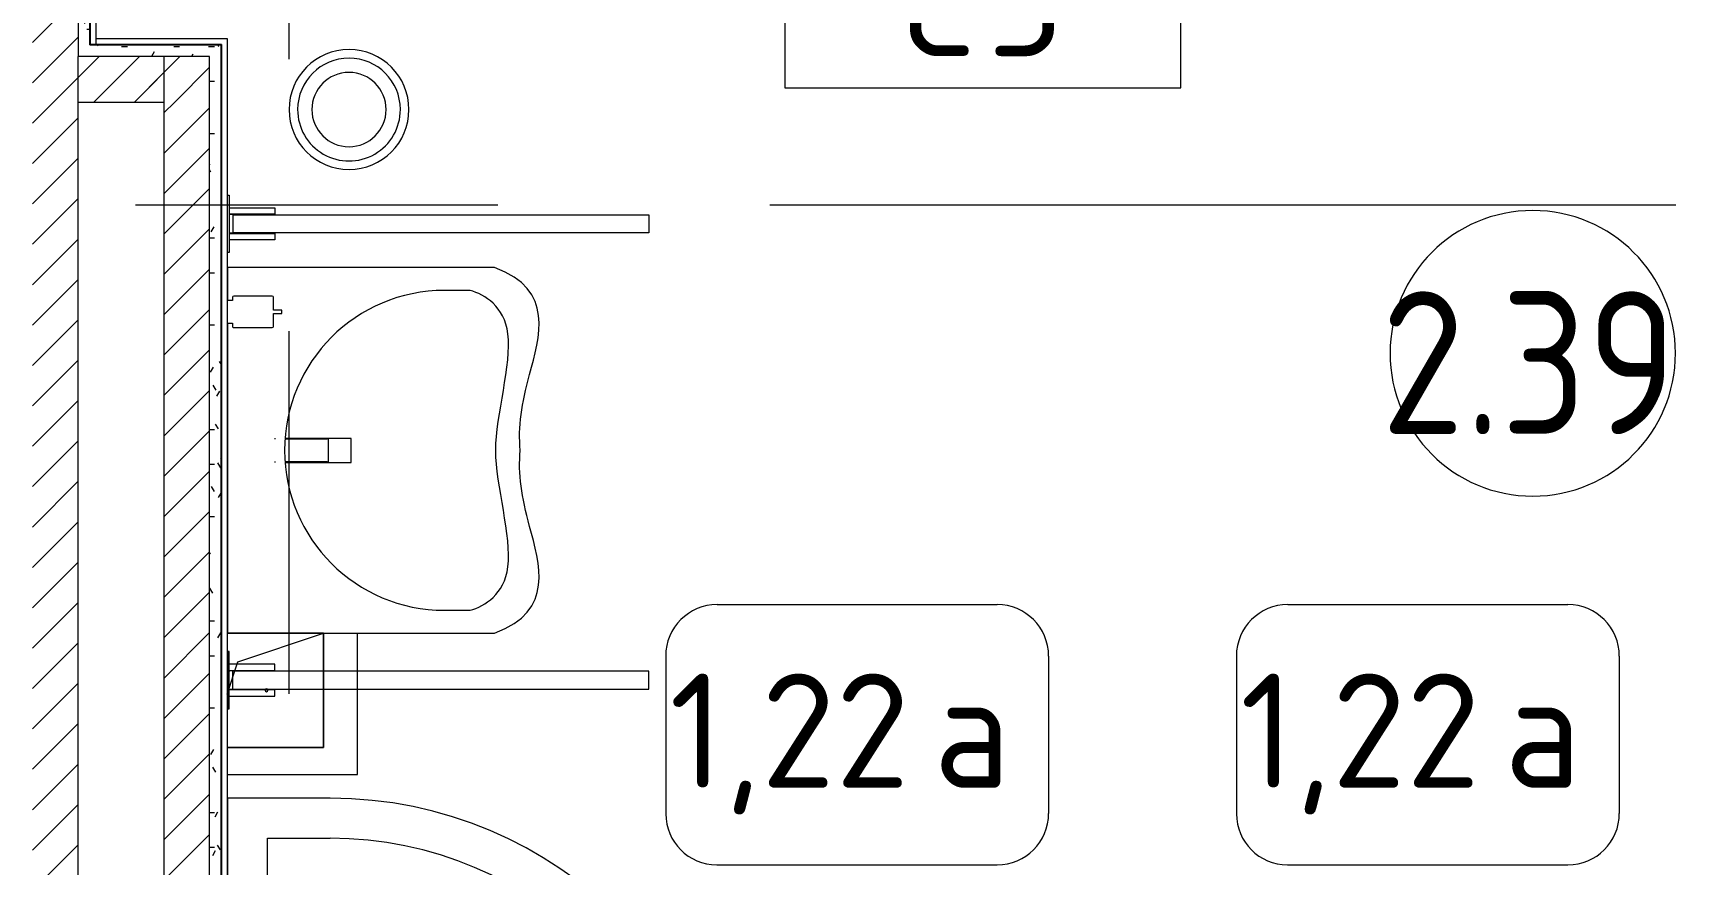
# Model space of a CAD drawing. Header units: millimetres. Extents: x 81566 to 292854, y -8553 to 29000.
# Drawn here: x 94211 to 97119, y 6644 to 8101 of the extents above; entities that cross this region are included whole.
import ezdxf

# ---------------------------------------------------------------- set-up
doc = ezdxf.new("R2010")
doc.units = ezdxf.units.MM
doc.linetypes.add('Осевая', pattern=[3175, 635, -476.25, 1587.5, -476.25])
for name, color, linetype, lineweight in [('0-1', 7, 'Continuous', 9), ('A-AREA-IDEN', 7, 'Continuous', 9), ('A-GENM', 7, 'Continuous', 9), ('A-GENM-IDEN', 7, 'Continuous', 9), ('A-WALL', 7, 'Continuous', 9), ('I-FURN-IDEN', 7, 'Continuous', 9), ('I-WALL', 7, 'Continuous', 9), ('P-SANR-FIXT-2', 7, 'Continuous', 13), ('Оси-2', 7, 'Осевая', 9)]:
    doc.layers.add(name, color=color, linetype=linetype, lineweight=lineweight)
for name, color, linetype, lineweight, true_color in [('A-WALL-1', 9, 'Continuous', 9, 0x808080), ('A-WALL-FNSH-1', 9, 'Continuous', 9, 0x808080), ('P-SANR-FIXT-1', 9, 'Continuous', 13, 0x808080)]:
    doc.layers.add(name, color=color, linetype=linetype, lineweight=lineweight, true_color=true_color)
doc.styles.add('GOST Common', font='GOST_Common.ttf', dxfattribs={"height": 200})
doc.styles.add('GOST Common_1', font='GOST_Common.ttf', dxfattribs={"width": 0.9, "height": 250})
pattern_1 = [(45, (0, 0), (-35.35534, 35.35534), [])]
pattern_2 = [(0, (0, 0), (121.92, 30.48), [10.058, -81.382, 10.058, -81.382, -487.68]), (0, (0, 0), (121.92, 30.48), [-182.88, 10.058, -172.822, 10.058, -81.382, -213.36]), (0, (0, 0), (121.92, 30.48), [-457.2, 10.058, -50.902, 10.058, -142.342]), (120, (45.72, 15.24), (-87.356454, 90.345817), [10.058, -81.382, 10.058, -81.382, -487.68]), (120, (45.72, 15.24), (-87.356454, 90.345817), [-182.88, 10.058, -172.822, 10.058, -81.382, -213.36]), (120, (45.72, 15.24), (-87.356454, 90.345817), [-457.2, 10.058, -50.902, 10.058, -142.342]), (240, (60.96, 76.2), (-34.563546, -120.825817), [10.058, -81.382, 10.058, -81.382, -487.68]), (240, (60.96, 76.2), (-34.563546, -120.825817), [-182.88, 10.058, -172.822, 10.058, -81.382, -213.36]), (240, (60.96, 76.2), (-34.563546, -120.825817), [-457.2, 10.058, -50.902, 10.058, -142.342])]

# ---------------------------------------------------------------- blocks, each defined once
blk = doc.blocks.new('GM_Отверстие прямоугольное _в плите_ - Отверстие-V19-План расстановки мебели и оборудования 2 этажа в осях 23-33')
at = {"layer": 'A-GENM'}
for p, q in [((-69, 100), (100, 100)), ((100, 100), (-69, 100)), ((-50, 50), (100, 100)), ((100, 100), (100, -100)), ((100, -100), (100, 100)), ((-69, -7), (-50, 50)), ((100, -100), (-69, -100)), ((-69, -100), (100, -100))]:
    blk.add_line(p, q, dxfattribs=at)
for start, end in [(360, 180), (180, 360)]:
    blk.add_arc((0, 0), 2.5, start, end, dxfattribs=at)
blk = doc.blocks.new('смеситель для раковины - Default-V201-План расстановки мебели и оборудования 2 этажа в осях 23-33')
at = {"layer": '0-1'}
for p, q in [((21, 151.6), (-21, 151.6)), ((20.3, 111.8), (-20.3, 111.8)), ((-20.3, 19.4), (-20.3, 17.5)), ((20.3, 17.5), (20.3, 19.4))]:
    blk.add_line(p, q, dxfattribs=at)
at = {"layer": '0-1', "flags": 128}
for points in [[(-21, 151.3), (-21, 147.9), (-21, 145.7), (-21, 145.2), (-21, 144.9), (-21, 144.8), (-21, 144.7), (-21, 144.7)], [(21, 89.1), (21, 88.6), (21, 88.3), (21, 88.3)]]:
    blk.add_lwpolyline(points, dxfattribs=at)
at = {"layer": 'P-SANR-FIXT-1'}
for p, q in [((21, 151.6), (-21, 151.6)), ((-21, 151.6), (-21, 36.8)), ((21, 36.8), (21, 151.6)), ((-20.3, 111.8), (-20.3, 111.8)), ((-20.3, 111.8), (-20.3, 109.7)), ((20.3, 109.7), (20.3, 111.8)), ((20.3, 111.8), (20.3, 111.8))]:
    blk.add_line(p, q, dxfattribs=at)
at = {"layer": 'P-SANR-FIXT-1', "flags": 128}
for points in [[(-21, 144), (-21, 91), (-21, 37.9)], [(21, 37.9), (21, 91), (21, 144)], [(-20.3, 35.7), (-20.3, 60.2), (-20.3, 109.7)], [(20.3, 109.7), (20.3, 60.2), (20.3, 35.7)]]:
    blk.add_lwpolyline(points, dxfattribs=at)
at = {"layer": 'P-SANR-FIXT-1'}
for points, knots in [([(-21, 151.6), (-21, 151.7), (-21, 151.5), (-21, 150.5), (-21, 148.7), (-21, 146.9), (-21, 145.2), (-21, 144.4), (-21, 144)], [0.4444444, 0.4444444, 0.4444444, 0.4444444, 0.5555556, 0.6666667, 0.7777778, 0.8888889, 0.9444444, 1, 1, 1, 1]), ([(21, 144), (21, 144.4), (21, 145.2), (21, 146.9), (21, 148.7), (21, 150.5), (21, 151.5), (21, 151.7), (21, 151.6)], [0, 0, 0, 0, 0.0555556, 0.1111111, 0.2222222, 0.3333333, 0.4444444, 0.5555556, 0.5555556, 0.5555556, 0.5555556]), ([(-21.3, 36.5), (-21.3, 36.6), (-21.3, 37.3), (-21.3, 38.7), (-21.2, 41), (-21.2, 44.2), (-21.2, 48.8), (-21.1, 54.3), (-21.1, 59.3), (-21.1, 63.2), (-21.1, 66.1), (-21.1, 68.8), (-21.1, 72.5), (-21, 78.9), (-21, 84.5), (-21, 88.1)], [0.5383223, 0.5383223, 0.5383223, 0.5383223, 0.5416667, 0.5833333, 0.625, 0.6666667, 0.7083333, 0.75, 0.7916667, 0.8125, 0.8333333, 0.8541667, 0.875, 0.9166667, 1, 1, 1, 1]), ([(21, 88.1), (21, 84.5), (21, 78.9), (21.1, 72.5), (21.1, 68.8), (21.1, 66.1), (21.1, 63.2), (21.1, 59.3), (21.2, 54.3), (21.2, 48.8), (21.2, 44.2), (21.3, 41), (21.3, 38.7), (21.3, 37.3), (21.3, 36.6), (21.3, 36.5)], [0, 0, 0, 0, 0.0833333, 0.125, 0.1458333, 0.1666667, 0.1875, 0.2083333, 0.25, 0.2916667, 0.3333333, 0.375, 0.4166667, 0.4583333, 0.4616777, 0.4616777, 0.4616777, 0.4616777])]:
    blk.add_open_spline(points, degree=3, knots=knots, dxfattribs=at)
blk = doc.blocks.new('TOY_Диспансер мыло - Дозатор Elegance new 11654 019001 хром-30721027-План расстановки мебели и оборудования 2 этажа в осях 23-33')
at = {"layer": 'A-GENM'}
for p, q in [((127.9, 101.6), (122.2, 101.6)), ((122.2, 101.6), (122.2, 86.7)), ((127.9, 86.7), (127.9, 101.6)), ((97.5, 84.7), (97.5, 17)), ((122.2, 86.7), (99.5, 86.7)), ((150.5, 86.7), (127.9, 86.7)), ((152.5, 17), (152.5, 84.7)), ((99.5, 15), (105, 15)), ((105, 15), (105, 5.5)), ((145, 5.5), (145, 15)), ((145, 15), (150.5, 15))]:
    blk.add_line(p, q, dxfattribs=at)
for centre, start, end in [((99.5, 84.7), 90, 180), ((150.5, 84.7), 360, 90), ((99.5, 17), 180, 270), ((150.5, 17), 270, 360)]:
    blk.add_arc(centre, 2, start, end, dxfattribs=at)
blk = doc.blocks.new('мусорная корзина - Round_ Metal-30590745-План расстановки мебели и оборудования 2 этажа в осях 23-33')
at = {"layer": 'P-SANR-FIXT-1'}
for radius, start, end in [(105, 0, 180), (90, 360, 180), (65, 0, 180), (105, 180, 360), (90, 180, 360), (65, 180, 360)]:
    blk.add_arc((0, 0), radius, start, end, dxfattribs=at)
blk = doc.blocks.new('поддон угловой - 900х900-V213-План расстановки мебели и оборудования 2 этажа в осях 23-33')
at = {"layer": 'P-SANR-FIXT-1'}
for p, q in [((-270, 450), (-450, 450)), ((-450, 450), (-450, -449.9)), ((-380, 115.7), (-380, 380)), ((-380, 380), (-270, 380)), ((-380, 45), (-380, 68.7)), ((-380, -380), (-380, -177.2)), ((380, -270), (380, -380)), ((450, -291), (450, -270)), ((380, -380), (-380, -380)), ((369.2, -450), (414.1, -450))]:
    blk.add_line(p, q, dxfattribs=at)
for centre, radius, start, end in [((-270, -270), 720, 360, 90), ((-270, -270), 650, 0, 90), ((-290, -290), 25, 90, 270), ((-290, -290), 25, 270, 90)]:
    blk.add_arc(centre, radius, start, end, dxfattribs=at)
blk = doc.blocks.new('SND_Умывальник МГН_Jika - гибкая подводка_ 640х550х165 PN6_3_ ХВ_ГВ накидная гайка BP DN15_ К-гл_кон_ П DN 50-V214-План расстановки мебели и оборудования 2 этажа в осях 23-33')
at = {"layer": 'P-SANR-FIXT-1'}
for p, q in [((222.5, 0), (-320, 0)), ((-320, 0), (-320, -468)), ((320, 0), (262.5, 0)), ((320, -468), (320, 0)), ((-280, -380), (-280, -425)), ((280, -425), (280, -380))]:
    blk.add_line(p, q, dxfattribs=at)
blk.add_arc((0, -380), 280, 0, 180, dxfattribs=at)
for points, knots in [([(-280, -425), (-272.8, -450.8), (-229.3, -523.4), (-61.7, -470), (0, -470)], [-0.6664917, -0.6664917, -0.6664917, -0.6664917, -0.3523534, 0, 0, 0, 0]), ([(0, -470), (61.7, -470), (229.3, -523.4), (272.8, -450.8), (280, -425)], [-0.6664917, -0.6664917, -0.6664917, -0.6664917, -0.3141383, 0, 0, 0, 0]), ([(-320, -468), (-281.1, -574.8), (-131.1, -523.5), (-41.2, -508.8), (0, -512.9)], [0, 0, 0, 0, 0.3972744, 0.715552, 0.715552, 0.715552, 0.715552]), ([(0, -512.9), (41.2, -508.8), (131.1, -523.5), (281.1, -574.8), (320, -468)], [0, 0, 0, 0, 0.3182776, 0.715552, 0.715552, 0.715552, 0.715552])]:
    blk.add_open_spline(points, degree=3, knots=knots, dxfattribs=at)
blk = doc.blocks.new('Plumbing_Drainage_hansgrohe_56248XXX-RainDrain-Point-Complete-set-po - 800 Stainless Steel Optic-V220-План расстановки мебели и оборудования 2 этажа в осях 23-33')
at = {"layer": 'P-SANR-FIXT-1'}
for p, q in [((158.5, -158.5), (158.5, 89)), ((-69.8, -158.5), (158.5, -158.5))]:
    blk.add_line(p, q, dxfattribs=at)
blk = doc.blocks.new('132_МГН_Поручень для унитаза_тип откидной - ПР 1Р-V221-План расстановки мебели и оборудования 2 этажа в осях 23-33')
at = {"layer": 'A-GENM'}
for p, q in [((-16, 738), (-16, 9.5)), ((16, 738), (-16, 738)), ((16, 9.5), (16, 738)), ((-28.2, 83), (-28.2, 3)), ((-17, 83), (-28.2, 83)), ((-17, 3), (-17, 83)), ((17, 83), (17, 3)), ((28.2, 83), (17, 83)), ((28.2, 3), (28.2, 83)), ((-50, 3), (-50, 0)), ((50, 3), (-50, 3)), ((-17, 3), (-28.2, 3)), ((-16, 9.5), (-16.6, 8.9)), ((-16.6, 8.9), (-16.6, 4.2)), ((16, 9.5), (-16, 9.5)), ((16, 9.5), (16.6, 8.9)), ((16.6, 8.9), (16.6, 4.2)), ((28.2, 3), (17, 3)), ((50, 0), (50, 3)), ((-50, 0), (50, 0))]:
    blk.add_line(p, q, dxfattribs=at)
for centre, start, end in [((-15.3, 4.2), 180, 270), ((15.3, 4.2), 270, 360)]:
    blk.add_arc(centre, 1.24, start, end, dxfattribs=at)
blk = doc.blocks.new('132_МГН_Поручень для унитаза_тип откидной - ПР 1Р-V222-План расстановки мебели и оборудования 2 этажа в осях 23-33')
at = {"layer": 'A-GENM'}
for p, q in [((-50, -3), (-50, 0)), ((-50, 0), (50, 0)), ((50, 0), (50, -3)), ((50, -3), (-50, -3)), ((-17, -3), (-28.2, -3)), ((-28.2, -83), (-28.2, -3)), ((-17, -3), (-17, -83)), ((-16.6, -8.9), (-16.6, -4.2)), ((-16, -9.5), (-16.6, -8.9)), ((16, -9.5), (-16, -9.5)), ((-16, -738), (-16, -9.5)), ((16, -9.5), (16.6, -8.9)), ((16, -9.5), (16, -738)), ((16.6, -8.9), (16.6, -4.2)), ((28.2, -3), (17, -3)), ((17, -83), (17, -3)), ((28.2, -3), (28.2, -83)), ((-17, -83), (-28.2, -83)), ((28.2, -83), (17, -83)), ((16, -738), (-16, -738))]:
    blk.add_line(p, q, dxfattribs=at)
for centre, start, end in [((-15.3, -4.2), 90, 180), ((15.3, -4.2), 0, 90)]:
    blk.add_arc(centre, 1.24, start, end, dxfattribs=at)
blk = doc.blocks.new('Марка_Помещения - Номер-25198446-План расстановки мебели и оборудования 2 этажа в осях 23-33')
at = {"layer": 'A-AREA-IDEN'}
for start, end in [(360, 180), (180, 360)]:
    blk.add_arc((0, 0), 2.5, start, end, dxfattribs=at)
blk = doc.blocks.new('Марка_Мебель - В прямоуг_Balcon_Марка-25523697-План расстановки мебели и оборудования 2 этажа в осях 23-33')
at = {"layer": 'I-FURN-IDEN'}
for p, q in [((-2.455, 2.278), (2.455, 2.278)), ((-3.355, 1.378), (-3.355, -1.384)), ((3.355, 1.378), (3.355, -1.378)), ((-2.461, -2.278), (2.455, -2.278))]:
    blk.add_line(p, q, dxfattribs=at)
for centre, radius, start, end in [((-2.455, 1.378), 0.9, 90, 180), ((2.455, 1.378), 0.9, 0, 90), ((-2.461, -1.384), 0.893, 180, 270), ((2.455, -1.378), 0.9, 270, 0)]:
    blk.add_arc(centre, radius, start, end, dxfattribs=at)
blk = doc.blocks.new('Mark Reiling - Mark Reiling-26174330-План расстановки мебели и оборудования 2 этажа в осях 23-33')
at = {"layer": 'A-GENM-IDEN'}
for p, q in [((-3.47, 1.49), (-3.47, -1.663)), ((-3.47, 1.49), (3.47, 1.49)), ((3.47, 1.49), (-3.47, 1.49)), ((-3.47, 1.49), (-3.47, -1.663)), ((3.47, -1.663), (3.47, 1.49)), ((3.47, -1.663), (3.47, 1.49)), ((-3.47, -1.663), (3.47, -1.663)), ((-3.47, -1.663), (3.47, -1.663))]:
    blk.add_line(p, q, dxfattribs=at)

msp = doc.modelspace()

# ---------------------------------------------------------------- hatches: boundary and pattern name
at = {"layer": 'I-WALL'}
h = msp.add_hatch(dxfattribs=at)
h.set_pattern_fill('FP_5', color=256, style=0, pattern_type=2)
h.set_pattern_definition(pattern_1)
h.paths.add_polyline_path([(94266.3, 5400), (94290, 5400), (94290, 10380), (94210, 10380), (94210, 5400)])
h = msp.add_hatch(dxfattribs=at)
h.set_pattern_fill('FP_41', color=256, style=0, pattern_type=2)
h.set_pattern_definition(pattern_2)
h.paths.add_polyline_path([(94290, 8060), (94310, 8060), (94310, 9980), (94290, 9980), (94290, 8220.5)])
h = msp.add_hatch(dxfattribs=at)
h.set_pattern_fill('FP_5', color=256, style=0, pattern_type=2)
h.set_pattern_definition(pattern_1)
h.paths.add_polyline_path([(94290, 7980), (94440, 7980), (94440, 8060), (94290, 8060)])
h = msp.add_hatch(dxfattribs=at)
h.set_pattern_fill('FP_5', color=256, style=0, pattern_type=2)
h.set_pattern_definition(pattern_1)
h.paths.add_polyline_path([(94290, 7980), (94520, 7980), (94520, 8060), (94290, 8060)])
h = msp.add_hatch(dxfattribs=at)
h.set_pattern_fill('FP_41', color=256, style=0, pattern_type=2)
h.set_pattern_definition(pattern_2)
h.paths.add_polyline_path([(94440, 8060), (94540, 8060), (94540, 8080), (94310, 8080), (94310, 8060)])
h = msp.add_hatch(dxfattribs=at)
h.set_pattern_fill('FP_41', color=256, style=0, pattern_type=2)
h.set_pattern_definition(pattern_2)
h.paths.add_polyline_path([(94540, 5830), (94540, 8060), (94520, 8060), (94520, 5830)])
h = msp.add_hatch(dxfattribs=at)
h.set_pattern_fill('FP_5', color=256, style=0, pattern_type=2)
h.set_pattern_definition(pattern_1)
h.paths.add_polyline_path([(94440, 5830), (94520, 5830), (94520, 7980), (94440, 7980), (94440, 6133.7)])

# ---------------------------------------------------------------- linework, layer by layer
at = {"layer": 'A-WALL'}
for p, q in [((94290, 10000), (94290, 8060)), ((94310, 9980), (94310, 8080)), ((94520, 8060), (94290, 8060)), ((94540, 8060), (94540, 5850))]:
    msp.add_line(p, q, dxfattribs=at)
at = {"layer": 'A-WALL-1'}
for p, q in [((94290, 5400), (94290, 8060)), ((94311, 8080), (94310, 8080)), ((94440, 8060), (94440, 5830)), ((94520, 5830), (94520, 8060)), ((94290, 7980), (94440, 7980))]:
    msp.add_line(p, q, dxfattribs=at)
at = {"layer": 'A-WALL-FNSH-1'}
for p, q in [((94311, 9979), (94311, 8080)), ((94541, 8081), (94311, 8081)), ((94311, 8080), (94540, 8080)), ((94540, 8080), (94540, 8060)), ((94541, 8081), (94541, 5850))]:
    msp.add_line(p, q, dxfattribs=at)
at = {"layer": 'I-WALL'}
for p, q in [((94321, 9969), (94321, 8080)), ((94321, 8091), (94551, 8091)), ((94551, 8091), (94551, 5850))]:
    msp.add_line(p, q, dxfattribs=at)
at = {"layer": 'Оси-2'}
for p, q in [((94660, 593.7), (94660, 19415.1)), ((84865.6, 7800), (122760, 7800))]:
    msp.add_line(p, q, dxfattribs=at)

# ---------------------------------------------------------------- block references
at = {"layer": 'A-AREA-IDEN', "xscale": 99.99999999999993, "yscale": 99.99999999999993, "zscale": 99.99999999999993}
msp.add_blockref('Марка_Помещения - Номер-25198446-План расстановки мебели и оборудования 2 этажа в осях 23-33', (96838.8, 7540), dxfattribs=at)
at = {"layer": 'A-GENM'}
msp.add_blockref('GM_Отверстие прямоугольное _в плите_ - Отверстие-V19-План расстановки мебели и оборудования 2 этажа в осях 23-33', (94620, 6950), dxfattribs=at)
at = {"layer": 'A-GENM-IDEN', "xscale": 99.99999999999993, "yscale": 99.99999999999993, "zscale": 99.99999999999993}
msp.add_blockref('Mark Reiling - Mark Reiling-26174330-План расстановки мебели и оборудования 2 этажа в осях 23-33', (95875.4, 8171.1), dxfattribs=at)
at = {"layer": 'I-FURN-IDEN', "xscale": 99.99999999999993, "yscale": 99.99999999999993, "zscale": 99.99999999999993}
for p in [(95655, 6872.2), (96655, 6872.2)]:
    msp.add_blockref('Марка_Мебель - В прямоуг_Balcon_Марка-25523697-План расстановки мебели и оборудования 2 этажа в осях 23-33', p, dxfattribs=at)
at = {"layer": 'P-SANR-FIXT-1'}
for name, p, rotation in [('мусорная корзина - Round_ Metal-30590745-План расстановки мебели и оборудования 2 этажа в осях 23-33', (94764.6, 7966.8), 180), ('SND_Умывальник МГН_Jika - гибкая подводка_ 640х550х165 PN6_3_ ХВ_ГВ накидная гайка BP DN15_ К-гл_кон_ П DN 50-V214-План расстановки мебели и оборудования 2 этажа в осях 23-33', (94551.8, 7370.1), 89.99999999999977), ('смеситель для раковины - Default-V201-План расстановки мебели и оборудования 2 этажа в осях 23-33', (94616.6, 7370.1), 269.9999999999995)]:
    msp.add_blockref(name, p, dxfattribs=dict(at, rotation=rotation))
for name, p in [('Plumbing_Drainage_hansgrohe_56248XXX-RainDrain-Point-Complete-set-po - 800 Stainless Steel Optic-V220-План расстановки мебели и оборудования 2 этажа в осях 23-33', (94620.8, 6961.1)), ('поддон угловой - 900х900-V213-План расстановки мебели и оборудования 2 этажа в осях 23-33', (95001.7, 6310.9))]:
    msp.add_blockref(name, p, dxfattribs=at)
at = {"layer": 'P-SANR-FIXT-2'}
for name, p, rotation in [('132_МГН_Поручень для унитаза_тип откидной - ПР 1Р-V222-План расстановки мебели и оборудования 2 этажа в осях 23-33', (94551.8, 7766.7), 89.99999999999942), ('TOY_Диспансер мыло - Дозатор Elegance new 11654 019001 хром-30721027-План расстановки мебели и оборудования 2 этажа в осях 23-33', (94545.5, 7737.6), 270), ('132_МГН_Поручень для унитаза_тип откидной - ПР 1Р-V221-План расстановки мебели и оборудования 2 этажа в осях 23-33', (94551.8, 6967.7), 270.0000000000001)]:
    msp.add_blockref(name, p, dxfattribs=dict(at, rotation=rotation))

# ---------------------------------------------------------------- texts
at = {"layer": 'A-AREA-IDEN', "insert": (96573.1, 7648.5), "char_height": 250, "width": 663.797, "attachment_point": 1, "style": 'GOST Common_1'}
msp.add_mtext('2.39', dxfattribs=at)
at = {"layer": 'A-GENM-IDEN', "char_height": 200, "width": 176.371, "attachment_point": 1, "style": 'GOST Common'}
for s, insert in [('\\fGOST Common|b0|i0|c204|p34|;С', (95733.3, 8260.2)), ('\\fGOST Common|b0|i0|c204|p34|;5', (95878.8, 8260.2))]:
    msp.add_mtext(s, dxfattribs=dict(at, insert=insert))
at = {"layer": 'I-FURN-IDEN', "char_height": 200, "attachment_point": 1, "style": 'GOST Common'}
for s, insert, width in [('1,22', (95326, 6979.2), 561.181), ('1,22', (96326, 6979.2), 561.181), ('\\fGOST Common|b0|i0|c204|p34|;а', (95789, 6979.2), 200.422), ('\\fGOST Common|b0|i0|c204|p34|;а', (96789, 6979.2), 200.422)]:
    msp.add_mtext(s, dxfattribs=dict(at, insert=insert, width=width))

doc.saveas('drawing.dxf')
